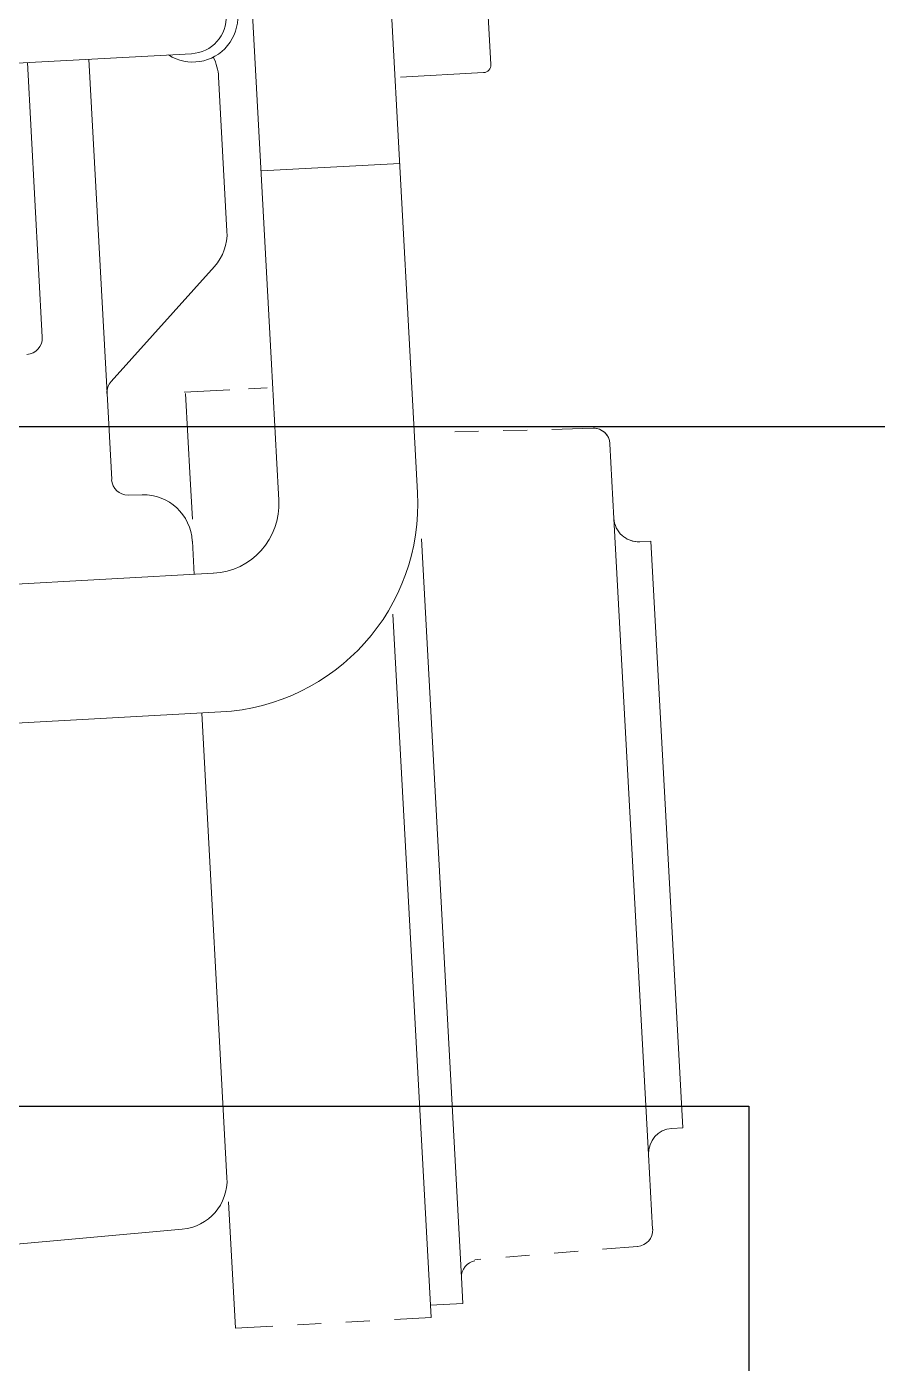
# Model space of a CAD drawing. Header units: millimetres. Extents: x 138823 to 235949, y -69097 to 9810.
# Drawn here: x 157769 to 158571, y -732 to 528 of the extents above; entities that cross this region are included whole.
import ezdxf

# ---------------------------------------------------------------- set-up
doc = ezdxf.new("R2010")
doc.units = ezdxf.units.MM
for name, color, linetype in [('0 CASCO', 7, 'Continuous'), ('18 MOTORES E GERADORES', 14, 'Continuous'), ('Casco', 7, 'Continuous'), ('Linha dagua', 151, 'Continuous')]:
    doc.layers.add(name, color=color, linetype=linetype)

msp = doc.modelspace()

# ---------------------------------------------------------------- linework, layer by layer
at = {"layer": '0 CASCO'}
msp.add_spline([(200903.2, 1388.3), (200899, 1107.7), (200869.8, 809.7), (200792.3, 479.5), (200650.1, 113.1), (200426.6, -294.3), (200098.8, -759.1), (199886.5, -1014.8), (199629.9, -1266.9), (199317.3, -1492.5), (198936.4, -1669), (198603.2, -1758), (198122.9, -1826.9), (197644.6, -1855.2), (197215, -1861.1), (193504.3, -1861.6), (153022.7, -1861.6), (151653.4, -1855.4), (150238.2, -1811.8), (149511.9, -1764.3), (148788.8, -1693.4), (148087.5, -1594.3), (147426.5, -1462.3), (146966.3, -1340.5), (146394.1, -1158.3), (145468.1, -835.6), (144958.3, -679.5), (144194, -504.4), (143676.8, -421.7), (143147.2, -361.7), (142042.9, -292.9), (140903.2, -261.7)], degree=3, dxfattribs=at)
at = {"layer": '18 MOTORES E GERADORES', "lineweight": 0, "ltscale": 10}
for p, q in [((158206.5, 492.3), (158195.1, 702.3)), ((157924.4, 502.5), (157400.8, 474)), ((158121.3, 480.4), (158199.7, 484.7)), ((158120.6, 399), (157989.9, 391.9))]:
    msp.add_line(p, q, dxfattribs=at)
at = {"layer": '18 MOTORES E GERADORES', "lineweight": 0}
for p, q in [((157999.8, 209.7), (157981.6, 545.2)), ((158130.5, 216.8), (158112.3, 552.3)), ((157783.8, 235.3), (157769.7, 494.1)), ((157844.8, 182.2), (157827.6, 497.2)), ((157957.8, 335.3), (157949.9, 480.6)), ((157848.7, 193.4), (157946, 301.9)), ((158130.5, 216.8), (158135.3, 129.5)), ((157999.8, 209.7), (158004.6, 121.7)), ((157849.2, 100.9), (157844.8, 182.2)), ((157917.6, 183.3), (157960.5, 185.7)), ((157923.1, 101.6), (157918.8, 182.1)), ((157978, 186.6), (157995.7, 187.6)), ((158172.5, 145.9), (158194.9, 146.5)), ((158218, 147.1), (158240.8, 147.7)), ((158263.9, 148.3), (158302.9, 149.4)), ((158137.5, 88.6), (158135.3, 129.5)), ((158322.5, 64.2), (158318.6, 134.8)), ((158006.8, 81.5), (158004.6, 121.7)), ((157925.2, 63.6), (157923.1, 101.6)), ((157864.7, 86.4), (157878, 86.7)), ((158355.1, -535.2), (158322.5, 64.2)), ((157926.9, 11.6), (157925.2, 42.9)), ((158141, 45), (158178.9, -651.4)), ((158346.8, 42.4), (158357.2, 43)), ((158357.2, 43), (158387.3, -510.3)), ((157945, 12.6), (157728.7, 0.8)), ((158114, -25.8), (158149.5, -677.4)), ((157952.1, -118.1), (157735.8, -129.9)), ((157957.8, -557.2), (157934, -119.1)), ((158376.9, -510.9), (158387.3, -510.3)), ((158355.1, -535.2), (158358.9, -605.8)), ((157959.2, -579.8), (157965.7, -699)), ((157733.3, -622.1), (157915.7, -605.8)), ((158266, -628.4), (158288.7, -626.6)), ((158311.7, -624.7), (158344.8, -622)), ((158191.5, -634.5), (158197.1, -634.1)), ((158220.6, -632.2), (158242.9, -630.3)), ((158178.9, -651.4), (158180.2, -675.7)), ((158149.5, -677.4), (158180.2, -675.7)), ((158149.5, -677.4), (158150.1, -689)), ((158069.8, -693.3), (158092.5, -692.1)), ((158115.6, -690.8), (158150.1, -689)), ((157965.7, -699), (158000.9, -697.1)), ((158024.3, -695.8), (158046.7, -694.6))]:
    msp.add_line(p, q, dxfattribs=at)
at = {"layer": '18 MOTORES E GERADORES', "lineweight": 0, "ltscale": 10}
for centre, radius, start, end in [((157925.7, 536.9), 42.3, 237.2061, 127.6484), ((157922.5, 537), 34.6, 273.1154, 93.1154), ((157903.7, 478.1), 46.3, 3.1163, 27.0053), ((158199.3, 491.9), 7.27, 273.1154, 3.1154)]:
    msp.add_arc(centre, radius, start, end, dxfattribs=at)
at = {"layer": '18 MOTORES E GERADORES', "lineweight": 0}
for centre, radius, start, end in [((157911.6, 332.8), 46.3, 318.1163, 3.1163), ((157768.3, 234.5), 15.5, 273.1163, 3.1163), ((157860.2, 183), 15.5, 138.1163, 183.1163), ((158303.3, 134), 15.4, 33.948, 91.5364), ((158303.3, 134), 15.4, 3.1154, 91.5364), ((157864.4, 101.7), 15.3, 183.1163, 271.1163), ((157941.4, 77.9), 196.3, 273.1154, 3.1154), ((157878.9, 40.4), 46.3, 3.1163, 91.1163), ((157941.4, 77.9), 65.4, 273.1154, 3.1154), ((158345.5, 65.5), 23.1, 183.1154, 273.1154), ((158345.5, 65.5), 23.1, 232.8565, 273.1154), ((158378.2, -533.9), 23.1, 93.1154, 183.1154), ((157911.6, -559.7), 46.3, 275.1163, 3.1163), ((158343.6, -606.6), 15.4, 274.6943, 3.1154), ((158194.2, -650.6), 15.4, 100.0179, 183.1154)]:
    msp.add_arc(centre, radius, start, end, dxfattribs=at)
at = {"layer": 'Casco'}
for p, q in [((157742.2, -489.6), (158449.7, -489.6)), ((158449.7, -489.6), (158449.7, -699.3)), ((158449.7, -699.3), (158449.7, -1049.3))]:
    msp.add_line(p, q, dxfattribs=at)
at = {"layer": 'Linha dagua'}
msp.add_line((200667.3, 150.7), (140903.4, 150.7), dxfattribs=at)

doc.saveas('drawing.dxf')
